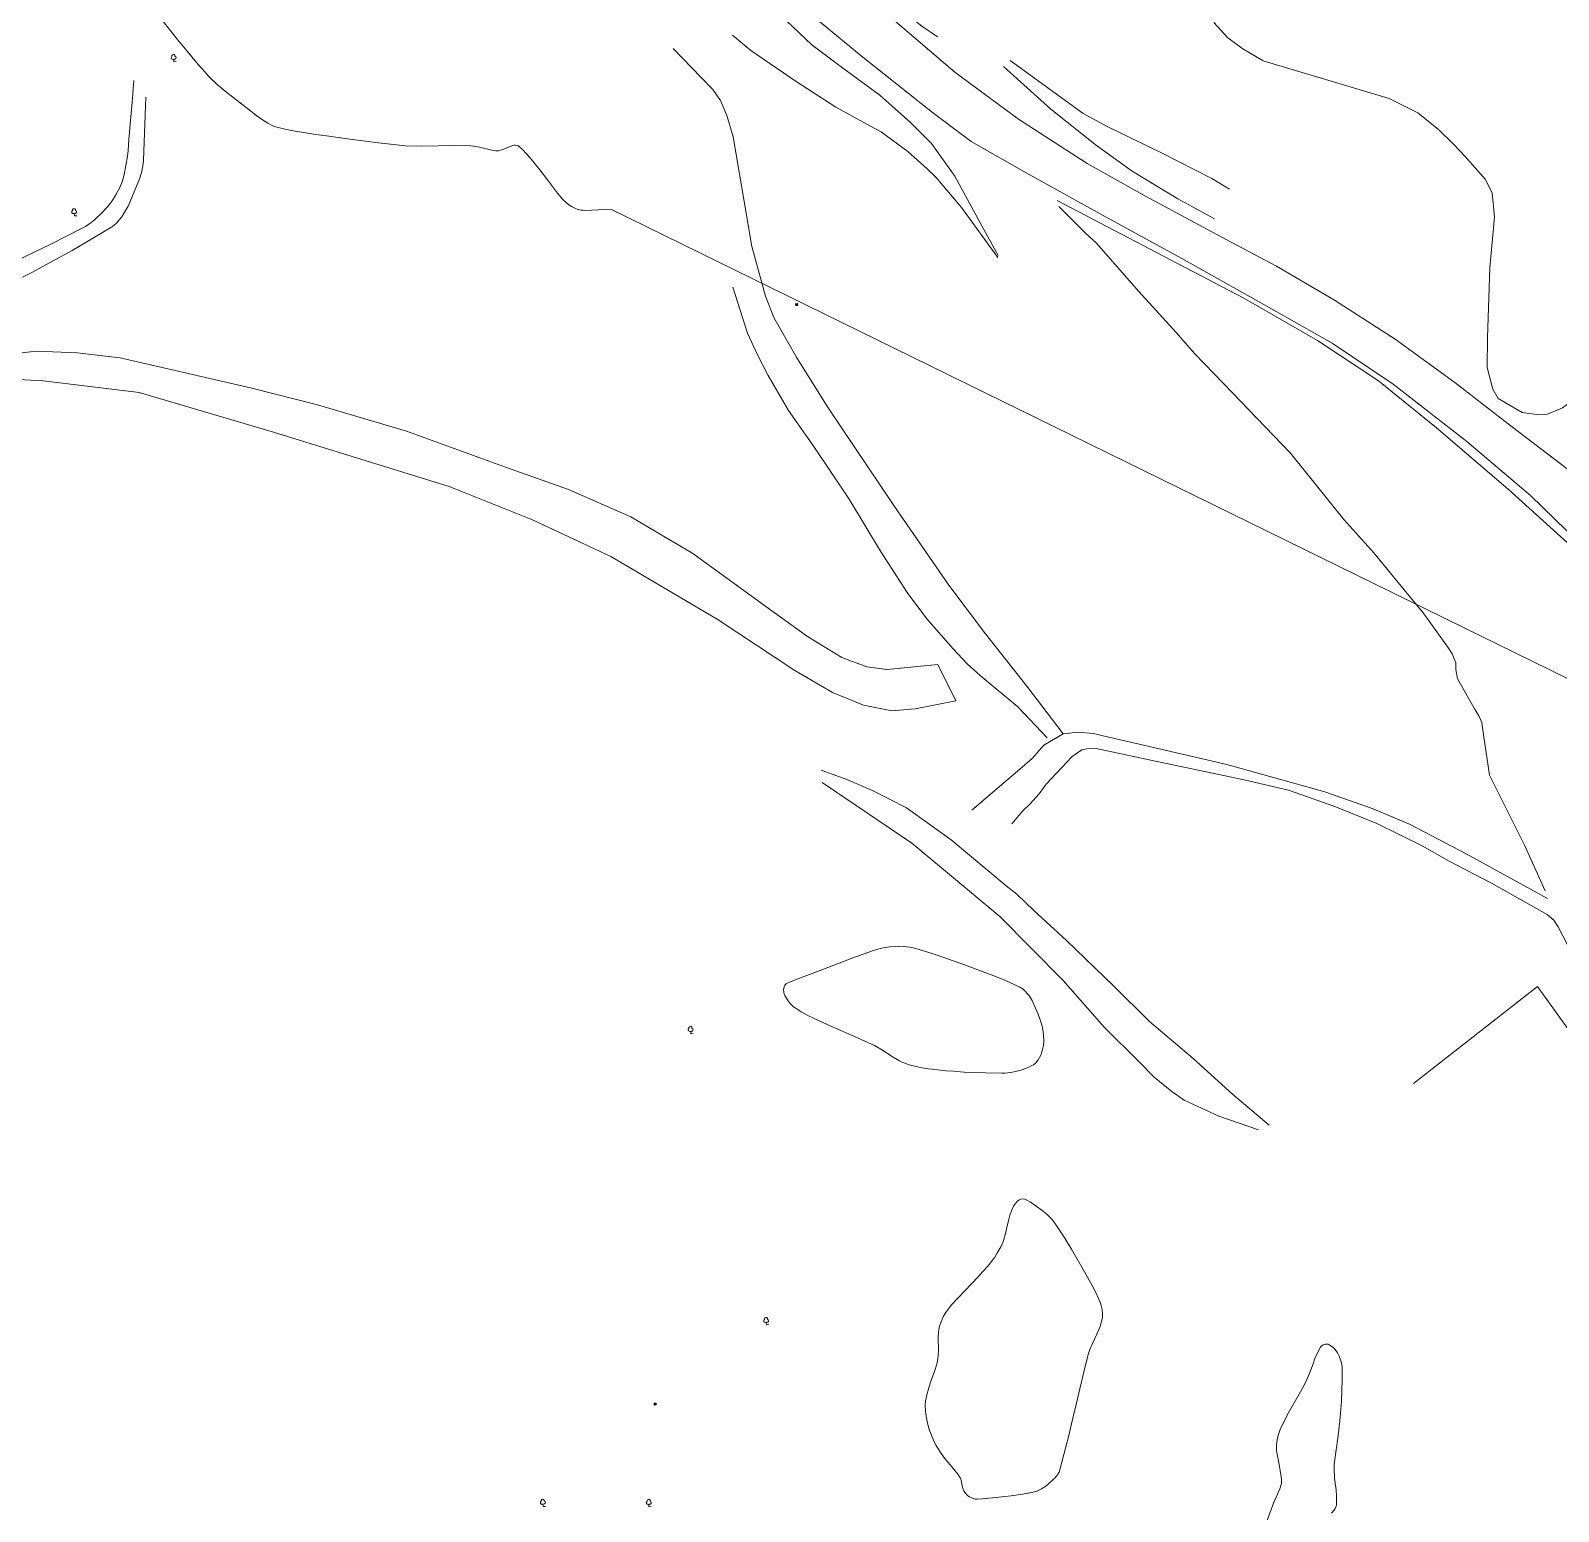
# Model space of a CAD drawing. Header units: millimetres. Extents: x 10 to 1007146, y 455139 to 1110758.
# Drawn here: x 503375.21 to 503388.85, y 555397.35 to 555410.57 of the extents above; entities that cross this region are included whole.
import ezdxf

# ---------------------------------------------------------------- set-up
doc = ezdxf.new("R2010")
doc.units = ezdxf.units.MM
doc.header["$LTSCALE"] = 10
for name, color, linetype, lineweight in [('Hceau', 152, 'Continuous', 0), ('OACCIDENT', 5, 'Continuous', 0), ('P_ROUTE', 1, 'Continuous', 0), ('PISTE', 1, 'Continuous', 0), ('PREGARD', 7, 'Continuous', 0), ('Varbre', 70, 'Continuous', 0), ('Vbrousailles', 70, 'Continuous', 0), ('Vforet', 70, 'Continuous', 0)]:
    doc.layers.add(name, color=color, linetype=linetype, lineweight=lineweight)

# ---------------------------------------------------------------- blocks, each defined once
blk = doc.blocks.new('A_I_B_60')
at = {"color": 0, "linetype": 'ByBlock', "flags": 128}
blk.add_lwpolyline([(186.542538, 0.000518), (0, 0), (7.3e-05, 213.192155)], dxfattribs=at)
at = {"color": 0, "linetype": 'ByBlock', "lineweight": -2}
for centre, radius, start, end in [((-74.071781, 313.257725), 124.4980238706148, 111.637039, 306.510073), ((-0.000617, 461.873787), 124.4033794897658, 344.52592, 195.330408), ((74.375888, 312.909383), 124.3997082369691, 233.281948, 68.53724)]:
    blk.add_arc(centre, radius, start, end, dxfattribs=at)
blk = doc.blocks.new('REGARD_3')
at = {"layer": 'PREGARD', "color": 0, "linetype": 'ByBlock', "lineweight": -2}
for p, q in [((-77.368545, -74.770038), (-77.368545, 77.129962)), ((-77.368545, 77.129962), (74.53145500000001, 77.129962)), ((-13.068545, 12.829962), (-77.368545, 77.129962)), ((-77.368545, 0.029962), (-18.268545, 0.029962)), ((-0.468545, 18.229962), (-0.768545, 77.129962)), ((11.531455, 14.129962), (74.53145500000001, 77.129962)), ((18.331455, 0.029962), (74.53145500000001, 0.029962)), ((74.53145500000001, 77.129962), (74.53145500000001, -74.770038)), ((-77.368545, -74.770038), (-14.168545, -11.570038)), ((74.53145500000001, -74.770038), (-77.368545, -74.770038)), ((-0.06854500000000001, -74.770038), (-0.368545, -18.270038)), ((74.53145500000001, -74.770038), (12.831455, -13.070038))]:
    blk.add_line(p, q, dxfattribs=at)

msp = doc.modelspace()

# ---------------------------------------------------------------- linework, layer by layer
at = {"layer": 'Hceau', "color": 0}
for points in [[(503376.3725184642, 555410.6752172952, 5.833524179462416), (503376.5175790478, 555410.4908701811, 5.832111762882865), (503376.5916548224, 555410.399774748, 5.831770803863898), (503376.7053988292, 555410.2645752784, 5.830065784895778), (503376.763681742, 555410.197656506, 5.828140026864821), (503376.8005846015, 555410.1576566391, 5.826371651755948), (503376.8784112512, 555410.082805067, 5.821210029207501), (503376.960505548, 555410.0129952234, 5.814117051795875), (503377.1322481463, 555409.8797549353, 5.795266025378917), (503377.2170814347, 555409.8141578129, 5.78301612675791), (503377.2601926608, 555409.7826273231, 5.775588122969474), (503377.326614831, 555409.7405052662, 5.762994354976746), (503377.3725266023, 555409.7177339209, 5.753722754654373), (503377.3960897539, 555409.7084197942, 5.748847801852338), (503377.4323046685, 555409.6974864632, 5.74125872123255), (503377.4777507395, 555409.6870079647, 5.730889022428215), (503377.5694114385, 555409.6689820874, 5.706454708123201), (503377.7558598894, 555409.6403748061, 5.65433779002815), (503377.850678275, 555409.6273482606, 5.633244112939821), (503378.0600354831, 555409.5983830775, 5.599057878171139), (503378.339190473, 555409.5617964248, 5.559379248069687), (503378.4787548922, 555409.5454266167, 5.536970315409182), (503378.5521329791, 555409.5391184373, 5.523887048470315), (503378.6988757279, 555409.5351940701, 5.496257278776453), (503378.9923153529, 555409.5402505078, 5.435713993961199), (503379.1390172134, 555409.5367375045, 5.403126102538485), (503379.1648758753, 555409.5344137728, 5.396764854971567), (503379.2154078514, 555409.5260334675, 5.381705458511745), (503379.3133946587, 555409.5034969148, 5.345274558212095), (503379.3617998802, 555409.4945718752, 5.325637400741229), (503379.3876557874, 555409.4946042978, 5.313044080495079), (503379.4047589948, 555409.498062544, 5.302723521877652), (503379.4385086339, 555409.5103413268, 5.279006609526858), (503379.5033427693, 555409.5383960371, 5.228873096834651), (503379.5239041556, 555409.5432111078, 5.214343608449611), (503379.5339480651, 555409.5439131585, 5.207945197916739), (503379.5535177269, 555409.5409563922, 5.197389572345987), (503379.5630258222, 555409.5369175491, 5.193435522317765), (503379.5769171246, 555409.527124602, 5.1894450928801), (503379.5982035107, 555409.5072184082, 5.18535392046244), (503379.639062871, 555409.4644440461, 5.178400192236499), (503379.6782814556, 555409.4188496508, 5.172737317394247), (503379.7548865662, 555409.3246211923, 5.163615488302134), (503379.8225680204, 555409.2356650515, 5.155679516021226), (503379.9110743742, 555409.1161777673, 5.145230006389403), (503379.9609297967, 555409.0581033607, 5.140134090651243), (503379.9945277616, 555409.0264371483, 5.13631761075904), (503380.0129194746, 555409.0122785681, 5.134038804551517), (503380.042133675, 555408.993661371, 5.130668056377476), (503380.0729111232, 555408.9787510752, 5.127899303477236), (503380.0887494874, 555408.972883895, 5.126932282805914), (503380.1210522284, 555408.964720697, 5.12621577634485), (503380.1374072311, 555408.9625829495, 5.126619531821347), (503380.1620407231, 555408.9620285067, 5.128393391825798), (503380.3883546831, 555408.9722321469, 5.151780091075492)], [(503380.3883546831, 555408.9722321469, 5.151780091075492), (503389.254871483, 555404.6208283717, 4.803952527669777)]]:
    msp.add_polyline3d(points, dxfattribs=at)
at = {"layer": 'OACCIDENT', "color": 0, "extrusion": (0.9965871481993605, -0.08254729579983883, 2.51160714538001e-10), "elevation": 455810.5788259346, "flags": 128}
msp.add_lwpolyline([(595066.927885563, 6.154171151177362), (595066.8521315434, 6.157319593175544), (595066.801833372, 6.162450321210125), (595066.7015918683, 6.177973247314576), (595066.6016221464, 6.197526116492178), (595066.4683343708, 6.223674068886933), (595066.4015317006, 6.234393010021926), (595066.3009278579, 6.244542641383292), (595066.2503805154, 6.245979236278043)], dxfattribs=at)
at = {"layer": 'OACCIDENT', "color": 0}
for points in [[(503383.3050359857, 555410.5121186092, 6.460003131629396), (503383.1643422354, 555410.6061547884, 6.501411182887455), (503382.954794885, 555410.769390425, 6.559382387486753), (503382.7507623191, 555410.9472498861, 6.625635336661634), (503382.531355002, 555411.1108424067, 6.708451439177755), (503382.2809604426, 555411.3336161502, 6.733296225157932), (503381.9465813063, 555411.6174900262, 6.840957225590874), (503381.6890841166, 555411.8479327898, 6.898928430190171)], [(503381.4494706261, 555411.1053193908, 6.816112327674051), (503381.8390353304, 555410.7626078838, 6.716733071816695), (503382.1835705531, 555410.4382058829, 6.617353704022693), (503382.4677244297, 555410.2255729331, 6.542819234145515), (503382.7881328114, 555409.9892803543, 6.443439866351515), (503383.0636851527, 555409.7471881565, 6.377187029113276), (503383.2520704076, 555409.5579146632, 6.302652447299453), (503383.4600107803, 555409.2674354826, 6.211554824081039), (503383.6840518893, 555408.8510648506, 6.120457088925977), (503383.8472831344, 555408.5585023589, 6.070767405028977)], [(503383.8441223544, 555408.541249658, 6.062485772390037), (503383.5184170068, 555408.9886395684, 6.079049037667918), (503383.2886013985, 555409.2588302396, 6.103893823648097), (503383.210931111, 555409.3323913062, 6.112175456287037), (503383.0385053479, 555409.4863428436, 6.120457088925977), (503382.8035859634, 555409.6587125865, 6.145301874906155), (503382.3971793452, 555409.8832696483, 6.161865140184037), (503382.0417200066, 555410.1109219575, 6.186709926164215), (503381.6374665783, 555410.389986733, 6.228117977422275), (503381.475447449, 555410.5249477825, 6.244681242700156)], [(503384.4272659956, 555404.2878967109, 5.988571767332992), (503384.1004508729, 555404.713774664, 6.013416553313171), (503383.7341327061, 555405.1797587371, 6.02169818595211), (503383.4052735413, 555405.6169234418, 6.02169818595211), (503382.9141226799, 555406.3267681873, 6.038261451229993), (503382.32731778, 555407.1996573537, 6.029979818591052), (503382.0485812135, 555407.6448876774, 6.038261451229993), (503381.8436320378, 555408.0038760072, 6.046543083868934), (503381.7703417457, 555408.1972107376, 6.046543083868934), (503381.647156871, 555408.6402861902, 6.06310623721017), (503381.4791656705, 555409.6193707602, 6.129359186385053), (503381.4231822554, 555409.8095590427, 6.145922339726289), (503381.3673752486, 555409.9412027946, 6.170767237643112), (503381.2979072588, 555410.0422270243, 6.170767237643112), (503381.195019418, 555410.1482532759, 6.179048758345409), (503380.9463056714, 555410.4080150448, 6.203893656262232)], [(503383.9527359541, 555410.2988568189, 6.437784267391152), (503384.6043306805, 555409.8258644759, 6.363249797513973), (503384.8381861261, 555409.7015881193, 6.338405011533794), (503385.2981370844, 555409.4769547785, 6.280433694997853), (503385.7541173305, 555409.2462477878, 6.214180857759616), (503385.9107717771, 555409.1509303701, 6.139646275945792)], [(503383.8946468526, 555410.245016003, 6.379813062791854), (503384.3149334134, 555409.8663527933, 6.272152062358912), (503384.7249132092, 555409.5415559557, 6.131364755243497), (503385.0429090511, 555409.3121879292, 6.015422122171614), (503385.4496745997, 555409.0633870966, 5.891197968397433), (503385.7758921199, 555408.8847168123, 5.824945131159197)], [(503375.1357982601, 555408.3643019143, 6.44368075401035), (503375.2257568074, 555408.4112936354, 6.429576065190964), (503375.4040598769, 555408.5068831331, 6.39834159973618), (503375.5801998125, 555408.6048534698, 6.363404717829878), (503375.6964179683, 555408.6716317756, 6.338252889634), (503375.9259361294, 555408.8090871413, 6.284014436316864), (503375.9424738114, 555408.8201492006, 6.279021278418301), (503375.9724037574, 555408.8451824244, 6.26579271771495), (503376.0070215749, 555408.8838583969, 6.245994707286023), (503376.0226241414, 555408.9051332604, 6.237241037817476), (503376.0445956085, 555408.939049392, 6.228131297882964), (503376.0785967968, 555408.9993096129, 6.218640301737486), (503376.0989311961, 555409.0404772111, 6.212581395047203), (503376.1349866315, 555409.1258265087, 6.20018967269769), (503376.1828901375, 555409.2504065881, 6.182496966677403), (503376.2023845891, 555409.3132218856, 6.173477895424887), (503376.2147541959, 555409.3770495534, 6.16365344001562), (503376.2172937976, 555409.4094982778, 6.158277234919781), (503376.2367504105, 555409.9718876017, 6.062477489078349)], [(503374.8179582235, 555408.3857973348, 6.545017557905685), (503375.3907541471, 555408.6612780095, 6.445002389971261), (503375.6760112229, 555408.8052412655, 6.393784994750934), (503375.6977979809, 555408.8173641018, 6.389735015018428), (503375.7389428058, 555408.8445620298, 6.381362825634134), (503375.7775915157, 555408.8752101022, 6.372793963565559), (503375.8509622571, 555408.9445216182, 6.355864329650423), (503375.8816178645, 555408.9771904317, 6.350251938234814), (503375.9008748508, 555408.999613261, 6.347730677255432), (503375.9363643996, 555409.046024458, 6.343465443355666), (503375.971111843, 555409.1007717442, 6.335906025946658), (503375.9919753621, 555409.1390717898, 6.324579268832353), (503376.0046419462, 555409.1646893469, 6.313913049856892), (503376.0262405885, 555409.2171766349, 6.290708471527704), (503376.0385130706, 555409.2585569683, 6.276570425588273), (503376.0431872363, 555409.2801736349, 6.272039454094605), (503376.0746619478, 555409.446777281, 6.246093771216353)], [(503384.3731615975, 555409.0493113002, 6.038261451229993), (503385.4529411653, 555408.4843644925, 5.764968245764813), (503386.0392268886, 555408.1771045849, 5.632462459351692), (503386.6975495275, 555407.7998458998, 5.499956672938572), (503387.2418327472, 555407.4392840373, 5.408859049720157), (503387.7588553826, 555407.0198861912, 5.292916416648273), (503388.3979372283, 555406.4712813676, 5.127284211616035), (503389.0540192693, 555405.8796546577, 5.052749741738856), (503389.6000773627, 555405.3432269176, 4.953370373944856), (503390.0013726434, 555404.9293673607, 4.878835904067677), (503390.2378738156, 555404.6674953244, 4.812583066829439), (503390.4824987249, 555404.3903603399, 4.796019801551559)], [(503388.7273871817, 555402.8877445211, 5.930600450797051), (503388.547680698, 555403.2895914032, 5.938882083435992), (503388.2331549494, 555403.9181205091, 5.930600450797051), (503388.1786856807, 555404.2785036506, 5.92231881815811), (503388.1643101753, 555404.3889150675, 5.92231881815811), (503388.1401791615, 555404.4422753251, 5.92231881815811), (503388.1025201828, 555404.5011491076, 5.92231881815811), (503387.9460254732, 555404.7780668413, 5.938882083435992), (503387.9306142035, 555404.8623017947, 5.938882083435992), (503387.9317834122, 555404.9234281351, 5.938882083435992), (503387.8974092648, 555405.002149991, 5.938882083435992), (503387.8585025247, 555405.0610719229, 5.938882083435992), (503387.6407547165, 555405.3690573573, 5.947163716074932), (503387.4714170781, 555405.5740619792, 5.963726981352814), (503387.1982603802, 555405.9029034688, 5.963726981352814), (503386.9327034866, 555406.2027397321, 5.963726981352814), (503386.4562934561, 555406.795315738, 5.996853399971934), (503385.8585409262, 555407.416275985, 6.038261451229993), (503385.5979895525, 555407.6847099245, 6.013416553313171), (503385.4358752394, 555407.871434501, 6.005135032610874), (503385.102639953, 555408.2377420797, 6.02169818595211), (503384.7197444949, 555408.6719434981, 6.05482460457123), (503384.6283624833, 555408.7563441332, 6.05482460457123), (503384.386130198, 555408.9971427626, 6.046543083868934)], [(503384.2820790303, 555404.254046833, 5.914037297455813), (503384.0214017719, 555404.5306924352, 5.92231881815811), (503383.6847884716, 555404.8089754647, 5.864347613558813), (503383.5705876972, 555404.9142770694, 5.847784348280932), (503383.445028598, 555405.0474324566, 5.831221194939694), (503383.2088879185, 555405.3144208087, 5.822939562300753), (503383.0350133449, 555405.5491291517, 5.831221194939694), (503382.7941973073, 555405.9185060433, 5.880910766900051), (503382.5147722143, 555406.3828348329, 5.897474032177931), (503382.2053917475, 555406.8458082433, 5.92231881815811), (503381.9742474422, 555407.1761771844, 5.930600450797051), (503381.793420474, 555407.4871844833, 5.955445348713873), (503381.6950537758, 555407.6778913758, 5.955445348713873), (503381.6089799455, 555407.864392069, 5.955445348713873), (503381.4782156929, 555408.2757090611, 5.955445348713873)], [(503384.4272659956, 555404.2878967109, 5.988571767332992), (503384.5588742705, 555404.304061576, 5.980290134694052), (503384.692971768, 555404.2927139475, 5.97200850205511), (503385.8866461439, 555404.0141542191, 5.955445348713873), (503386.7628115068, 555403.7713858132, 5.938882083435992), (503387.1855072441, 555403.6231763847, 5.930600450797051), (503387.5187882268, 555403.4821172409, 5.92231881815811), (503388.0227900834, 555403.2161710028, 5.92231881815811), (503388.7483170204, 555402.8184145776, 5.955445348713873)], [(503384.4272659956, 555404.2878967109, 5.988571767332992), (503384.2527753028, 555404.1874110599, 5.92231881815811), (503384.1508288244, 555404.0667064631, 5.905755664816873), (503384.0387312469, 555403.9725335456, 5.897474032177931), (503383.6119458305, 555403.6075382191, 5.847784348280932)], [(503389.1737732438, 555401.9287640018, 6.06310623721017), (503388.8444420618, 555402.5663601877, 6.05482460457123), (503388.8055235552, 555402.6239888029, 6.05482460457123), (503388.7476603043, 555402.6761101425, 6.05482460457123), (503388.5545983214, 555402.7820829378, 6.038261451229993), (503388.2493669355, 555402.9559886754, 6.02169818595211), (503387.8725255584, 555403.1501141017, 6.02169818595211), (503387.6295377333, 555403.2879452882, 6.038261451229993), (503387.226715851, 555403.488060362, 6.02169818595211), (503386.8519385862, 555403.6396968106, 6.029979818591052), (503386.4370252287, 555403.7866418378, 6.02169818595211), (503386.0423815827, 555403.8779236636, 6.029979818591052), (503385.3477972398, 555404.0244102074, 6.071387869849111), (503384.7213790231, 555404.1582936402, 6.079669502488053), (503384.6376137038, 555404.1552819643, 6.079669502488053), (503384.5934916764, 555404.1445072653, 6.079669502488053), (503384.5538136997, 555404.1198407846, 6.079669502488053), (503384.5062621672, 555404.0854987942, 6.079669502488053), (503384.2730763732, 555403.8400195847, 6.071387869849111), (503384.2108910364, 555403.751357988, 6.05482460457123), (503384.1286130748, 555403.659727975, 6.046543083868934), (503384.0650680861, 555403.5998075751, 6.05482460457123), (503383.9668950942, 555403.4850901981, 6.05482460457123)], [(503386.2638675871, 555400.7959970073, 5.872629246197754), (503385.9364851989, 555401.0720732396, 5.864347613558813), (503385.5870470714, 555401.3901933171, 5.880910766900051), (503385.1968219118, 555401.7186365454, 5.889192399538992), (503384.8761498297, 555402.0381336269, 5.880910766900051), (503384.4552279555, 555402.442654377, 5.897474032177931), (503384.1637946211, 555402.712339759, 5.897474032177931), (503384.0122647036, 555402.8580170813, 5.83950271564199), (503383.9177542024, 555402.9303369388, 5.831221194939694), (503383.4272299819, 555403.342557865, 5.814657929661813), (503383.0278016796, 555403.6276773264, 5.806376297022872), (503382.7230608558, 555403.7818115081, 5.789813143681634), (503382.4947748663, 555403.8805528552, 5.789813143681634), (503382.2646019637, 555403.9631430554, 5.806376297022872)], [(503386.1688175088, 555400.7531486799, 5.880910766900051), (503385.8170023807, 555400.8753156435, 5.92231881815811), (503385.5071121876, 555401.0170480828, 5.97200850205511), (503385.3954181839, 555401.0937125675, 5.980290134694052), (503385.2396738567, 555401.2232128195, 5.996853399971934), (503385.1065380672, 555401.3568208592, 6.005135032610874), (503384.795822349, 555401.6669130012, 6.005135032610874), (503384.4257907394, 555402.0852971876, 5.988571767332992), (503383.8611067211, 555402.6583861136, 5.947163716074932), (503383.4119594209, 555403.0312207037, 5.897474032177931), (503383.07516042, 555403.3124028782, 5.872629246197754), (503382.274823345, 555403.8547611801, 5.831221194939694)]]:
    msp.add_polyline3d(points, dxfattribs=at)
at = {"layer": 'P_ROUTE', "color": 0, "linetype": 'Continuous', "lineweight": 0, "elevation": 6.07657120810658, "flags": 128}
msp.add_lwpolyline([(503387.5529620931, 555401.1654193898), (503388.6591290222, 555402.0334249523)], dxfattribs=at)
at = {"layer": 'P_ROUTE', "color": 0, "linetype": 'Continuous', "lineweight": 0}
msp.add_polyline3d([(503388.6591290222, 555402.0334249523, 6.07657120810658), (503389.1588045846, 555401.3360595553, 6.084966456439628), (503389.7372531099, 555400.4891219257, 6.093361704772676), (503390.3073534229, 555399.6843697812, 6.110152201438773), (503390.8672003479, 555398.8736452571, 6.101756953105724), (503391.4467991511, 555398.0557840425, 6.101756953105724), (503391.9701111256, 555397.2883389331, 6.11854744977182)], dxfattribs=at)
at = {"layer": 'PISTE', "color": 0}
for points in [[(503389.243582156, 555405.7877633369, 4.958329503103509), (503388.5965023501, 555406.4166096691, 5.075232328711405), (503388.0282427382, 555406.8988954276, 5.199456482485583), (503387.3721121977, 555407.4103569146, 5.323680748196407), (503386.8277104462, 555407.7766598866, 5.437552889156071), (503386.2640708516, 555408.0941457059, 5.551425030115735), (503385.4851026267, 555408.5320699825, 5.737761260777003), (503384.784337643, 555408.9151738902, 5.924097491438271), (503384.0958704834, 555409.2965948747, 6.089729696470511), (503383.6061788654, 555409.5767441681, 6.21395385024469), (503383.2590738815, 555409.8356397526, 6.327825991204354), (503382.6224539775, 555410.340205754, 6.514162221865623), (503381.9987176481, 555410.8579216019, 6.690146439712376)], [(503388.9998303351, 555406.5983396327, 5.038220365290462), (503388.4244073249, 555407.0353813954, 5.131388480621095), (503387.9213597766, 555407.4252077672, 5.28666867283882), (503387.3885119844, 555407.8124011267, 5.379836788169454), (503386.8479234221, 555408.1602435748, 5.483356916314603), (503386.3303364032, 555408.4639026929, 5.586877044459753), (503385.8818721294, 555408.7006484563, 5.700749185419416), (503385.1610232408, 555409.0897175004, 5.87673340326617), (503384.6392410996, 555409.3811439732, 6.021661582669378), (503384.026325897, 555409.7774386039, 6.166589762072588), (503383.4575835845, 555410.1956600734, 6.342574091855986), (503382.8652246206, 555410.7051505279, 6.528910322517254)], [(503374.9870923595, 555407.4571675113, 6.484244019412816), (503375.3215114218, 555407.4403629433, 6.440395525432661), (503376.1790710565, 555407.3347022971, 6.314569446339893), (503377.3759588414, 555406.98086307, 6.102952772278283), (503378.9458934888, 555406.4970154368, 5.958062091650962), (503379.6885141375, 555406.1976846424, 5.925652403366197), (503380.3890461471, 555405.8721563375, 5.847487716173164), (503381.3382320963, 555405.3107345098, 5.754071325365159), (503382.0312817308, 555404.854440909, 5.731193825911026), (503382.3664149541, 555404.6573895179, 5.744539024597883), (503382.6435887124, 555404.5454790902, 5.786481125586569), (503382.8954364171, 555404.4928427775, 5.830329619566724), (503383.1052767045, 555404.5127317084, 5.84558121124505), (503383.467285039, 555404.583512957, 5.864645812779603), (503383.3059268716, 555404.9062922176, 5.809358625040704), (503382.8542149507, 555404.8636299873, 5.761697121204323), (503382.6735961815, 555404.8875645829, 5.731193825911026), (503382.4491764839, 555404.9701907067, 5.712129336313119), (503382.1434583201, 555405.158292772, 5.704503540473955), (503381.8247392745, 555405.3859488962, 5.691158341787098), (503381.1190235259, 555405.896901536, 5.738819733686834), (503380.5683839954, 555406.2265494815, 5.816984420879867), (503380.0119958206, 555406.4701107679, 5.853207007084213), (503379.4476846941, 555406.6692539807, 5.868458710699184), (503378.5636764326, 555406.990413818, 5.958062091650962), (503377.7706694598, 555407.2245875904, 6.03622689078064), (503377.1844301971, 555407.3735525192, 6.131549674580111), (503376.0075420977, 555407.6458148554, 6.318382344259475), (503375.625380614, 555407.6888201437, 6.385108337693763), (503375.2635672236, 555407.7051152095, 6.423237428826223), (503374.8482627673, 555407.6615245604, 6.472805325654071)]]:
    msp.add_polyline3d(points, dxfattribs=at)
at = {"layer": 'Vbrousailles', "color": 0}
msp.add_polyline3d([(503385.7708501861, 555410.6392582986, 6.648921180994687), (503385.8965024612, 555410.5011255436, 6.615794762375569), (503386.0287555793, 555410.404806555, 6.566105078478569), (503386.212494408, 555410.2967271833, 6.516415394581569), (503387.3372111781, 555409.9616037332, 6.201714249794972), (503387.5918073875, 555409.8311672969, 6.152024565897971), (503387.7764539152, 555409.6834758546, 6.118898147278852), (503387.9098101318, 555409.5524850225, 6.052645198103971), (503388.0143039073, 555409.4423296627, 6.019518779484852), (503388.1918612607, 555409.2404736632, 5.986392360865733), (503388.2562443463, 555409.1169294068, 5.936702676968733), (503388.2774891101, 555408.9034213949, 5.903576258349614), (503388.2348164726, 555408.4498066346, 5.688254369420374), (503388.2126762999, 555407.8272362715, 5.423242796594135), (503388.2120100934, 555407.5601007611, 5.307300275458896), (503388.2612094876, 555407.3653693472, 5.224484172942777), (503388.3098629662, 555407.2819743319, 5.191357642387014), (503388.5237463423, 555407.1576648831, 5.158231223767896), (503388.6536713043, 555407.1402626183, 5.158231223767896), (503388.7491769941, 555407.1417117722, 5.158231223767896), (503388.8845845851, 555407.1993829237, 5.158231223767896), (503389.1436425152, 555407.3863280731, 5.157381400763302)], dxfattribs=at)
at = {"layer": 'Vforet', "color": 0}
for points in [[(503382.9934565517, 555401.3549168725, 6.297047667575666), (503382.9650451204, 555401.3682050512, 6.300852841866782), (503382.909304701, 555401.4004319413, 6.305491272539113), (503382.7987740526, 555401.4727325529, 6.306606945074253), (503382.7420532249, 555401.5043740514, 6.305213557724256), (503382.5625238379, 555401.5867096597, 6.299736273838485), (503382.3187745693, 555401.6929746541, 6.291883358547754), (503382.1978724815, 555401.7485013267, 6.288881889363721), (503382.160162514, 555401.7671132853, 6.28857406359151), (503382.0867884196, 555401.8076005358, 6.289245123774932), (503382.032475256, 555401.8419253397, 6.288881889363721), (503382.0191354643, 555401.8517337762, 6.288294333917053), (503381.9951777367, 555401.8742238233, 6.285884002152312), (503381.9744998761, 555401.8994928362, 6.282176884361728), (503381.9413052047, 555401.9533185054, 6.272550332939833), (503381.9369951269, 555401.963014464, 6.270595919127897), (503381.9314906953, 555401.9857596816, 6.265579030660714), (503381.930521151, 555402.0041369181, 6.26129017812897), (503381.9350321979, 555402.0305033798, 6.254921766616809), (503381.9425574662, 555402.0452614581, 6.251273415564555), (503381.947814559, 555402.0512753204, 6.249770889986229), (503381.9576987146, 555402.0581025318, 6.248052886367353), (503382.0333433931, 555402.0915225201, 6.241409446519802), (503382.1855494932, 555402.149810047, 6.231721329943464), (503382.4278181065, 555402.2422096488, 6.205964596121028), (503382.5490378893, 555402.2875140749, 6.19129373175406), (503382.7316652405, 555402.3530567496, 6.166394992311262), (503382.760494594, 555402.3623860735, 6.161520151445871), (503382.8190995654, 555402.3772777896, 6.148346103888363), (503382.8786140805, 555402.3870113109, 6.132053725290028), (503382.9586512229, 555402.3916845133, 6.108483002196873), (503382.9986814358, 555402.3903532873, 6.097064121224195), (503383.0583891794, 555402.3836362782, 6.081841633073422), (503383.0879768075, 555402.3781096524, 6.075558741157614), (503383.13187663, 555402.3670522113, 6.068405429894635), (503383.2938056503, 555402.3155874966, 6.050663695624083), (503383.4011736809, 555402.2779195055, 6.042493887692938), (503383.5440885539, 555402.2253714701, 6.036510202427719), (503383.6156048977, 555402.1987237004, 6.035742205110211), (503383.8058619213, 555402.1285719842, 6.035742205110211), (503383.8999719411, 555402.0910448037, 6.035742205110211), (503383.9936034516, 555402.0488606864, 6.035742205110211), (503384.0402868616, 555402.0253136791, 6.035742205110211), (503384.0678640148, 555402.0078186337, 6.035742205110211), (503384.0843526619, 555401.9940655665, 6.035742205110211), (503384.1133374971, 555401.9623553463, 6.035742205110211), (503384.1260819333, 555401.9447586483, 6.035742205110211), (503384.1486950147, 555401.9069832137, 6.035742205110211), (503384.1683013132, 555401.8669666898, 6.035742205110211), (503384.2024636258, 555401.7859784365, 6.035742205110211), (503384.2216758766, 555401.7346447519, 6.036811647811199), (503384.2299833968, 555401.7078827901, 6.038062539812822), (503384.2404107521, 555401.6667472058, 6.04067323817111), (503384.2504999418, 555401.603704139, 6.045859598717978), (503384.2524485583, 555401.540408145, 6.051991040353859), (503384.2498502115, 555401.5091416909, 6.055207539831861), (503384.2422137701, 555401.4682768442, 6.059469415632293), (503384.2364688033, 555401.44832437, 6.061534646722223), (503384.225269868, 555401.4191546155, 6.064482498253569), (503384.2022513782, 555401.3774842167, 6.068405429894635), (503384.1788334598, 555401.3495050942, 6.071124482924743), (503384.1606600187, 555401.3344258395, 6.07291513342586), (503384.1474721866, 555401.3258503728, 6.07411576587413), (503384.1186735139, 555401.3119928781, 6.07657120810658), (503384.0477547192, 555401.2869612236, 6.08457076040153), (503384.0122658705, 555401.2768014926, 6.089692197694624), (503383.9587537525, 555401.2653613961, 6.097888982357077), (503383.904648624, 555401.2593919341, 6.105756673284876), (503383.8772827357, 555401.2587790047, 6.109234432891004), (503383.7338681982, 555401.2612513603, 6.121094008432845), (503383.5422674311, 555401.269145491, 6.132229018075222), (503383.4472260171, 555401.2755101101, 6.141897545738783), (503383.3822703368, 555401.280907097, 6.154182144719565), (503383.2553003819, 555401.2940248768, 6.190892326947096), (503383.2252395111, 555401.2977528684, 6.201382917327427), (503383.1659922233, 555401.3066109249, 6.227816755912085), (503383.0885172649, 555401.3230460352, 6.265606567075245), (503383.0502993526, 555401.3340244355, 6.281614850469991), (503383.0123494645, 555401.3473050572, 6.293342004961459), (503382.9934565517, 555401.3549168725, 6.297047667575666)], [(503383.6680176608, 555399.4404198293, 6.362374117144514), (503383.7070298532, 555399.4839350468, 6.361315868107972), (503383.758260101, 555399.5427955852, 6.362861601231052), (503383.7834960283, 555399.5731043601, 6.362374117144514), (503383.81545203, 555399.6171476033, 6.35826145289112), (503383.8342407262, 555399.6476695726, 6.35324344505749), (503383.8684979104, 555399.7094358087, 6.337876670572035), (503383.886826022, 555399.7482920977, 6.325298573709528), (503383.8966451059, 555399.7746413909, 6.316121559851707), (503383.9121191682, 555399.828154558, 6.296133033253941), (503383.9244044371, 555399.882378503, 6.274358333620837), (503383.9407258545, 555399.9550041334, 6.243362517092002), (503383.9507518318, 555399.9911567419, 6.227337667073879), (503383.9704858563, 555400.0448100433, 6.203035214136015), (503383.9832336432, 555400.0712554901, 6.190892326947096), (503383.9961875636, 555400.0925457104, 6.177476048491018), (503384.0170712261, 555400.116265338, 6.15517871666502), (503384.0289973919, 555400.1252130095, 6.145133410256272), (503384.0486625448, 555400.1338547899, 6.135185712601477), (503384.0592684044, 555400.1356543102, 6.133731767526838), (503384.0837417993, 555400.1325328122, 6.133731767526838), (503384.1010678507, 555400.1260221099, 6.133731767526838), (503384.1340748323, 555400.1069886863, 6.133731767526838), (503384.2347733674, 555400.036756808, 6.133731767526838), (503384.281542269, 555399.9989266915, 6.133731767526838), (503384.323798151, 555399.956150869, 6.133731767526838), (503384.34273541, 555399.9321733599, 6.133731767526838), (503384.3769061986, 555399.883818557, 6.133439724821493), (503384.441319544, 555399.7861593162, 6.13130688399832), (503384.5018536004, 555399.6871997467, 6.127561036128759), (503384.6178042805, 555399.4852141183, 6.117400211102948), (503384.6851462709, 555399.3620419415, 6.108990970689345), (503384.7165358278, 555399.2997438736, 6.103325857114204), (503384.7597926668, 555399.2039768723, 6.09290276453047), (503384.7664551948, 555399.1856281669, 6.090595526415259), (503384.774967991, 555399.1473536489, 6.085215515473508), (503384.7774737896, 555399.1079999383, 6.079319924347465), (503384.7760494971, 555399.0817710587, 6.075402141792043), (503384.766428059, 555399.0309679892, 6.068405429894635), (503384.7552064943, 555398.99617823, 6.064145680890446), (503384.7269444575, 555398.9279685953, 6.056172993390161), (503384.6848906991, 555398.8378854863, 6.046532002141134), (503384.6654838073, 555398.7923162743, 6.042069759747153), (503384.6492268803, 555398.7458634513, 6.037807436200142), (503384.6427647964, 555398.7221809692, 6.035742205110211), (503384.599550657, 555398.5418757165, 6.025558097262358), (503384.5424127114, 555398.300135435, 6.018008306404769), (503384.5135363346, 555398.17960567, 6.011244870474377), (503384.5009483197, 555398.1277533036, 6.006635655266245), (503384.4755988701, 555398.0244441415, 5.99363611693742), (503384.4499367432, 555397.9216345289, 5.976832523683924), (503384.3972821299, 555397.7173820604, 5.937752642693585), (503384.3893001154, 555397.6958824507, 5.930649479047316), (503384.3820139312, 555397.6827534045, 5.924040179876317), (503384.3636774288, 555397.6584867133, 5.910960830720007), (503384.3474633802, 555397.6412434252, 5.905330081694709), (503384.3388177115, 555397.6326906929, 5.905089529845806), (503384.2940703002, 555397.5910730349, 5.909542817308234), (503384.2705790606, 555397.5719172009, 5.91194799998733), (503384.2333383075, 555397.5468983061, 5.915693735920247), (503384.1930454625, 555397.5280954676, 5.919514581341584), (503384.1715268072, 555397.5216432502, 5.921421086269696), (503384.1298360511, 555397.5122358192, 5.925014924176108), (503384.0463409802, 555397.4970697473, 5.932215136893108), (503383.962771312, 555397.4854539642, 5.93944792317364), (503383.7957776096, 555397.4665619691, 5.954084311054119), (503383.7340200815, 555397.4601053337, 5.961079791648438), (503383.703181939, 555397.4577589119, 5.96651230087643), (503383.6569580533, 555397.456085285, 5.978581645689953), (503383.6425174989, 555397.4568130011, 5.983734984926712), (503383.6154488411, 555397.4630182673, 5.995914475398365), (503383.590822531, 555397.475056403, 6.00950817343588), (503383.5757772958, 555397.48602594, 6.018714850504479), (503383.5490216108, 555397.5142304748, 6.035742205110211), (503383.5397802299, 555397.5289244755, 6.042525118016736), (503383.5287518242, 555397.5606246503, 6.055957179539681), (503383.5157632904, 555397.626089021, 6.081399595264527), (503383.5076803686, 555397.6462918483, 6.089183669518929), (503383.5019470346, 555397.655747706, 6.09290276453047), (503383.4844039391, 555397.6798240497, 6.101574944121864), (503383.4462296853, 555397.7273814459, 6.114541685013868), (503383.3671014758, 555397.8222240198, 6.135270336704674), (503383.3316182197, 555397.8707136061, 6.150063323950728), (503383.292705789, 555397.9337915215, 6.178133116593885), (503383.2754173034, 555397.9672580259, 6.190892326947096), (503383.2418354109, 555398.0464076522, 6.214250258479168), (503383.2278038291, 555398.0872617763, 6.225575000733873), (503383.2107925244, 555398.149687879, 6.241901072262184), (503383.1992502643, 555398.2130028408, 6.257201132507554), (503383.1957500366, 555398.244823251, 6.264384554727888), (503383.1953034156, 555398.2960121804, 6.275351099720381), (503383.1986763473, 555398.330426576, 6.282546387225026), (503383.2116251203, 555398.3985707889, 6.297047667575666), (503383.2198260147, 555398.4297508083, 6.304069229408138), (503383.2396166609, 555398.4909668897, 6.318620097692266), (503383.2829407874, 555398.61182383, 6.348212676446395), (503383.3008671182, 555398.6731795778, 6.362374117144514), (503383.3078541178, 555398.7109241409, 6.37006629141383), (503383.3104620675, 555398.7366402171, 6.374613045974363), (503383.312270094, 555398.7890377869, 6.382327607572568), (503383.3116601915, 555398.8954465057, 6.39234705661645), (503383.3146172225, 555398.9481724733, 6.394711830166903), (503383.3233322525, 555398.9997228746, 6.395353339076193), (503383.330688935, 555399.0248564596, 6.395037229992292), (503383.3554879905, 555399.0827767253, 6.3932098642718), (503383.3765126092, 555399.1193134453, 6.391435892330703), (503383.3923130361, 555399.1426233321, 6.390047542129706), (503383.4277124499, 555399.1864443084, 6.386871451780348), (503383.6680176608, 555399.4404198293, 6.362374117144514)], [(503386.3745611465, 555398.1039442706, 5.888757861485272), (503386.4445659319, 555398.2379854688, 5.894505024620789), (503386.5444813073, 555398.414519767, 5.901809450353762), (503386.5919544714, 555398.5032288202, 5.905089529845806), (503386.6220577987, 555398.5708550698, 5.905199899377225), (503386.6561921845, 555398.6634344325, 5.897815438943476), (503386.6737810437, 555398.7099129908, 5.890520639761923), (503386.7046848446, 555398.7788113496, 5.874606830895087), (503386.7234281846, 555398.8125488076, 5.864260526849438), (503386.7294835739, 555398.8204934141, 5.861179694584498), (503386.7456659182, 555398.8322197902, 5.854113470030894), (503386.7649560486, 555398.8383876302, 5.846389281881268), (503386.7906978166, 555398.837948231, 5.836203383047102), (503386.8017213025, 555398.8340093512, 5.831597302065014), (503386.825640301, 555398.8188313387, 5.820912053860001), (503386.8370416618, 555398.8093370721, 5.815679911225555), (503386.8530797603, 555398.7927017137, 5.808281234837962), (503386.8738721859, 555398.7623325401, 5.798934077280591), (503386.8894739492, 555398.7311293777, 5.793478844913777), (503386.9051587866, 555398.6894472727, 5.789932244271319), (503386.9105775641, 555398.6684616928, 5.788507738534167), (503386.9153883444, 555398.6366642177, 5.785246352461746), (503386.9162073828, 555398.6205766337, 5.782602520856701), (503386.9165656831, 555398.5240119399, 5.763882796123671), (503386.910023664, 555398.3305683512, 5.724542662435008), (503386.899031316, 555398.1862983025, 5.692778736652021), (503386.8827049193, 555398.0440662124, 5.658041661656045), (503386.8575348264, 555397.855346158, 5.609583056974603), (503386.8465532309, 555397.7607961289, 5.58662339602345), (503386.8445594673, 555397.7220300777, 5.577989274891165), (503386.8494977284, 555397.6435544719, 5.562661566294619), (503386.8629676398, 555397.5378833907, 5.545802116655548), (503386.8673773936, 555397.4850210876, 5.538702758855188), (503386.8671104169, 555397.4323882329, 5.53236994319596), (503386.8644904129, 555397.4062159018, 5.529462836603193), (503386.8620975724, 555397.3941152558, 5.528260301231966), (503386.8532868057, 555397.3708018733, 5.526630167878976), (503386.8446972323, 555397.3561928133, 5.526185443590615), (503386.8218830656, 555397.3301303161, 5.527062131389874)], [(503386.240783482, 555397.250625334, 5.63460201637353), (503386.2817374796, 555397.3624620145, 5.675929920994171), (503386.3032054286, 555397.4187073415, 5.692778736652021), (503386.3271319894, 555397.4744902222, 5.704467496874446), (503386.3592498566, 555397.5492291922, 5.717765570233994), (503386.3713170029, 555397.5867886645, 5.725441961436444), (503386.3739527725, 555397.6000063448, 5.728425744630654), (503386.3752862031, 555397.627299847, 5.734762813882371), (503386.3728606448, 555397.6551734533, 5.741720124080936), (503386.3638955945, 555397.7099542263, 5.758105186220867), (503386.3543145137, 555397.7653004563, 5.781475318847185), (503386.3346101881, 555397.8708503933, 5.839763080276959), (503386.3317796777, 555397.8894822554, 5.854917510947912), (503386.3296076188, 555397.9134461579, 5.876024284623639), (503386.3294295491, 555397.926348186, 5.880592083273327), (503386.3302993425, 555397.944794516, 5.882009201191947), (503386.3356320204, 555397.9841334901, 5.884242449185181), (503386.3452171601, 555398.025088147, 5.885917581069235), (503386.3634958923, 555398.0787939475, 5.887785915601595), (503386.3745611465, 555398.1039442706, 5.888757861485272)]]:
    msp.add_polyline3d(points, dxfattribs=at)

# ---------------------------------------------------------------- block references
at = {"layer": 'PREGARD', "color": 0, "xscale": 0.000111936644440641, "yscale": 0.000111936644440641, "zscale": 0.000111936644440641, "rotation": 3.925803200956779}
for p in [(503382.0474360198, 555408.1205766898, 6.039707448802877), (503380.7840738305, 555398.3044011563, 6.253397301456171)]:
    msp.add_blockref('REGARD_3', p, dxfattribs=at)
at = {"layer": 'Varbre', "color": 0, "xscale": 0.000111936644440641, "yscale": 0.000111936644440641, "zscale": 0.000111936644440641, "rotation": 3.925803200956779}
for p in [(503376.4879044088, 555410.2888559627, 5.892509530060345), (503375.6003232385, 555408.9122715403, 6.341065633635503), (503381.1026873653, 555401.6108834344, 6.281248369896092), (503381.7774232829, 555399.0127697261, 6.374296713017175), (503379.7844123816, 555397.3894998156, 5.98945573101414), (503380.7290868824, 555397.3885215885, 6.062263466214177)]:
    msp.add_blockref('A_I_B_60', p, dxfattribs=at)

doc.saveas('drawing.dxf')
